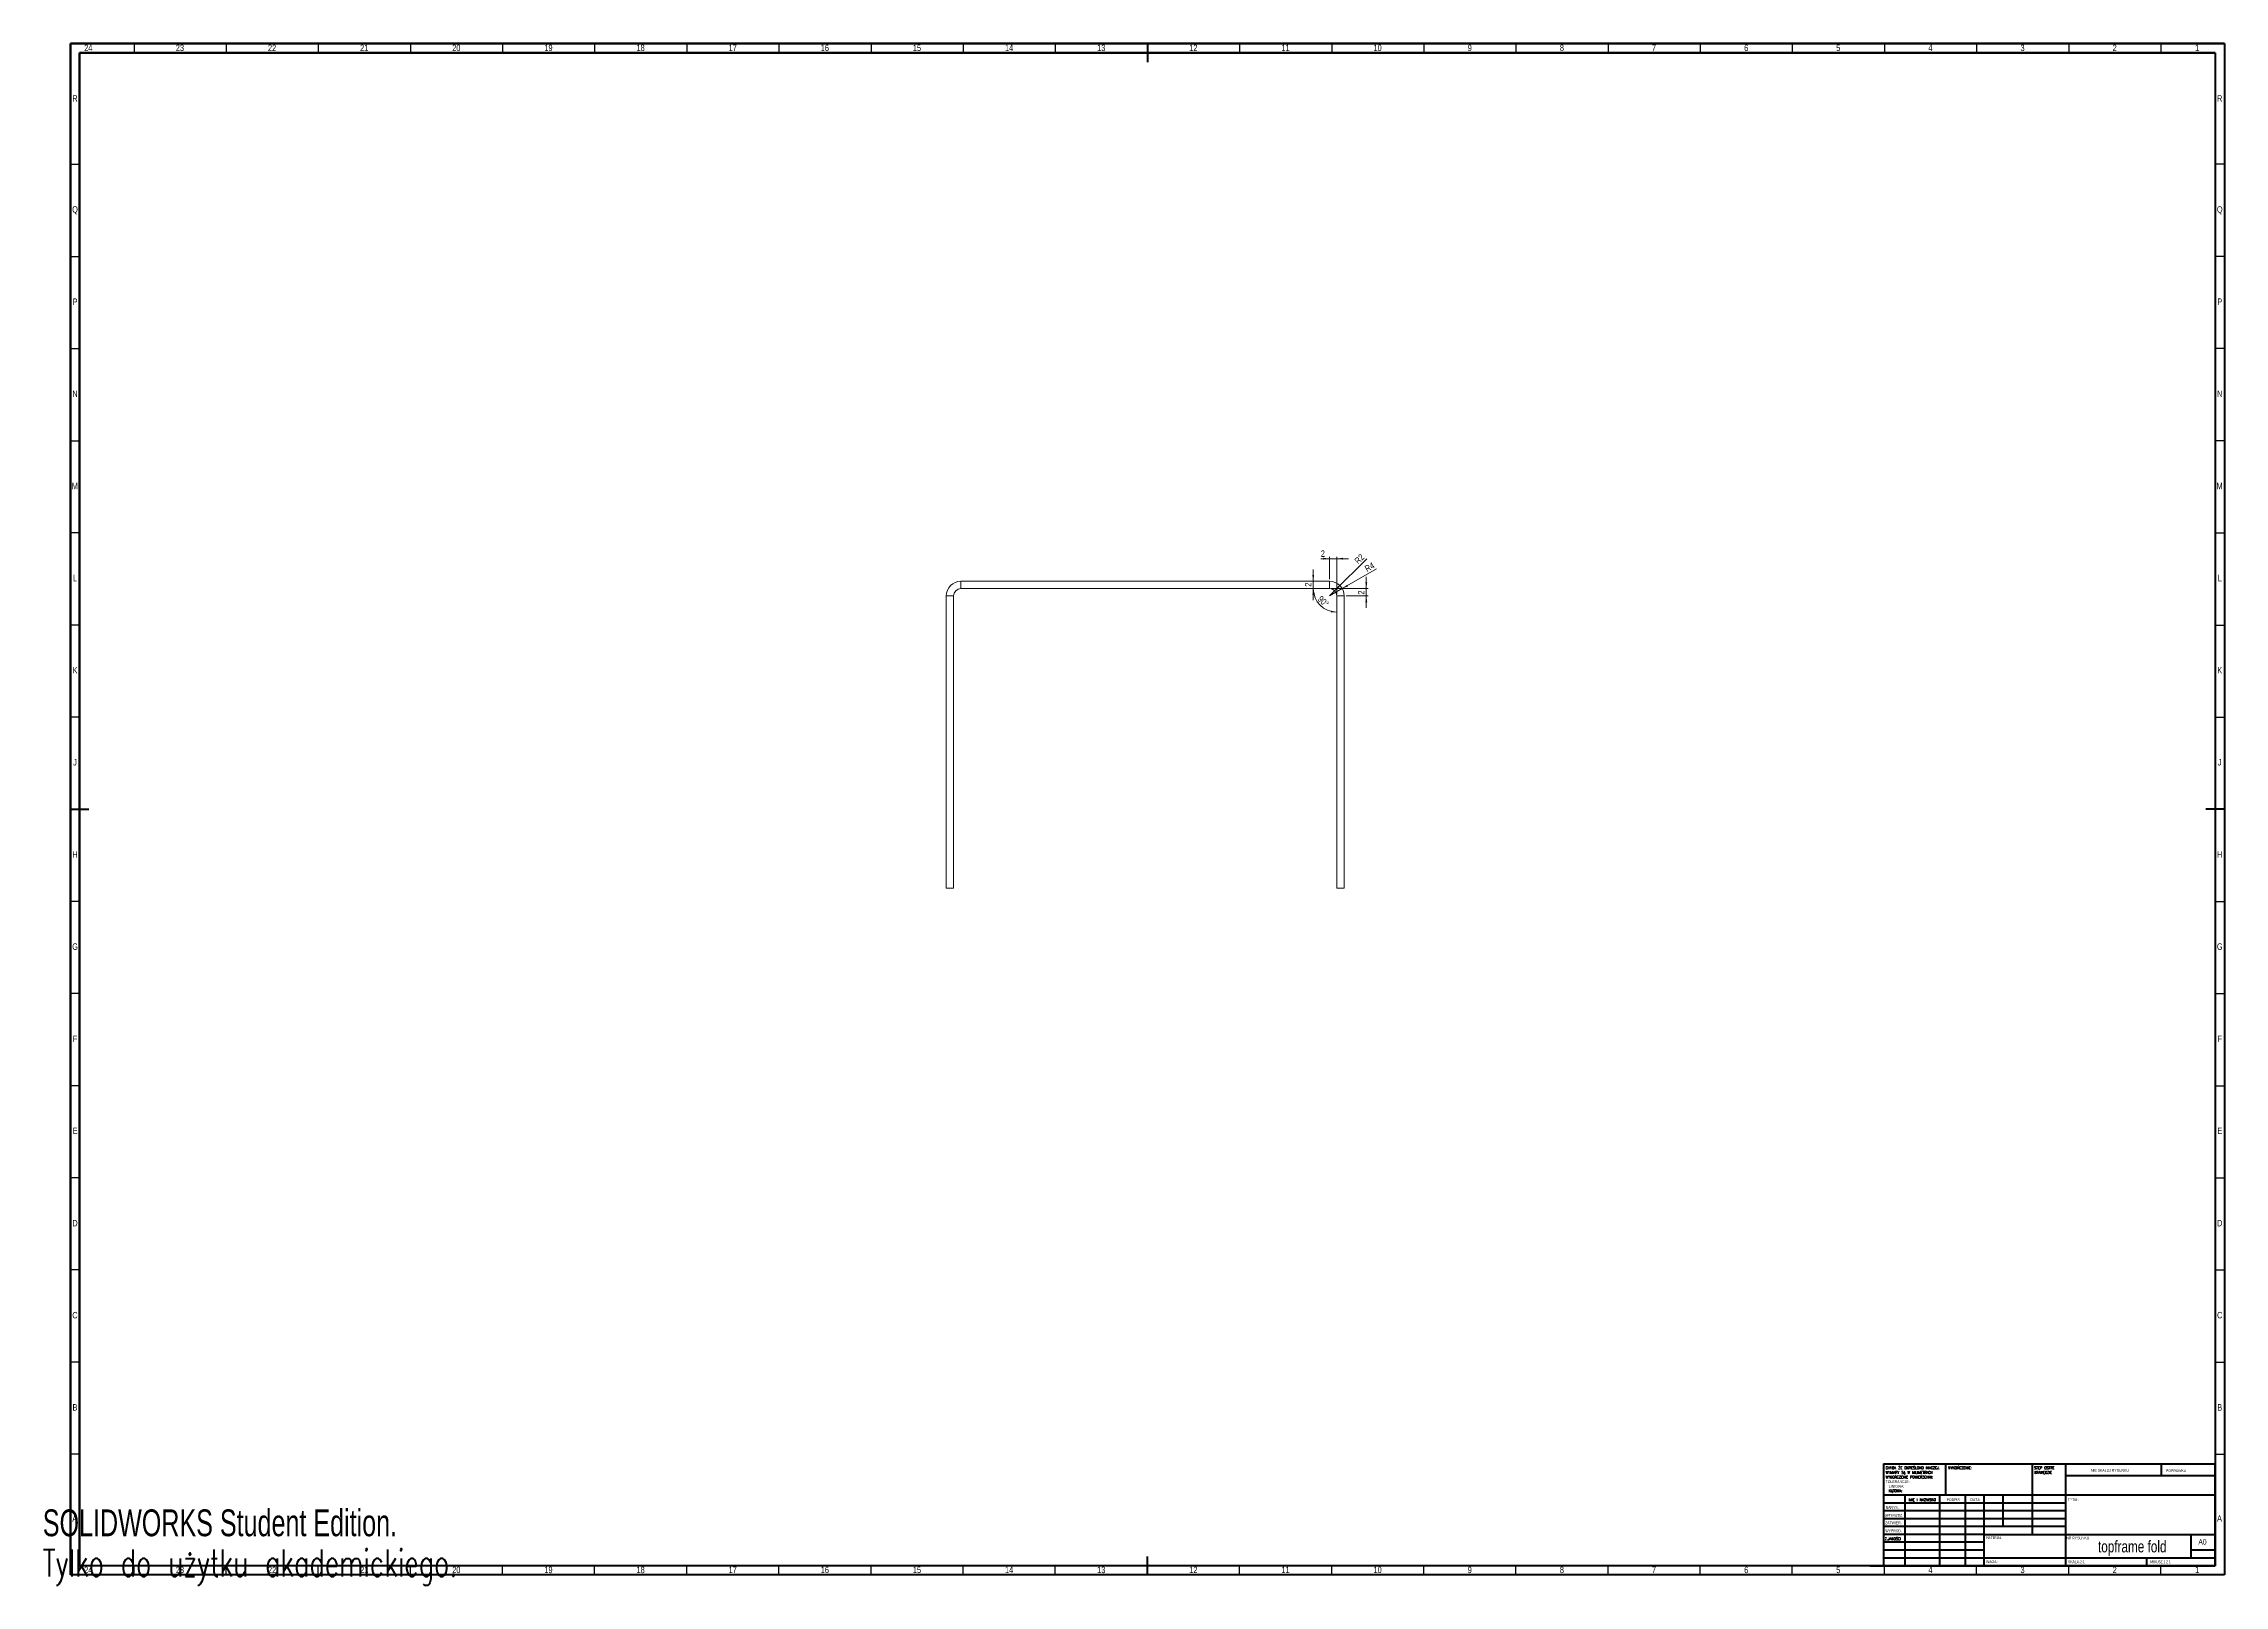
# Model space of a CAD drawing. Header units: millimetres. Extents: x 0 to 1184, y -1 to 836.
import ezdxf

# ---------------------------------------------------------------- set-up
doc = ezdxf.new("R2010")
doc.units = ezdxf.units.MM
doc.styles.add('SLDTEXTSTYLE0', font='TXT', dxfattribs={"width": 0.75})
doc.styles.add('SLDTEXTSTYLE1', font='TXT', dxfattribs={"width": 0.75, "bigfont": 'bigfont'})
doc.styles.add('SLDTEXTSTYLE2', font='TXT', dxfattribs={"width": 0.6875})
doc.styles.add('SLDTEXTSTYLE3', font='TXT', dxfattribs={"width": 0.7})
doc.styles.add('SLDTEXTSTYLE4', font='TXT', dxfattribs={"width": 0.7, "bigfont": 'bigfont'})
doc.dimstyles.new('SLDDIMSTYLE0', dxfattribs={"dimtxt": 3.5, "dimasz": 3.302, "dimexe": 0, "dimexo": 0.0625, "dimgap": 0.875, "dimtad": 1, "dimlfac": 0.5, "dimrnd": 1e-09, "dimzin": 12, "dimdsep": 46, "dimtxsty": 'SLDTEXTSTYLE0', "dimsah": 1, "dimcen": 0, "dimadec": 0, "dimazin": 3, "dimtfac": 1, "dimtofl": 0, "dimtmove": 0, "dimatfit": 3, "dimfxl": 0, "dimfrac": 2, "dimtolj": 1, "dimtzin": 12, "dimarcsym": 0})
doc.dimstyles.new('SLDDIMSTYLE1', dxfattribs={"dimtxt": 3.5, "dimasz": 3.302, "dimexe": 0, "dimexo": 0.0625, "dimgap": 0.875, "dimtad": 1, "dimlfac": 0.5, "dimrnd": 1e-09, "dimzin": 12, "dimdsep": 46, "dimtxsty": 'SLDTEXTSTYLE0', "dimsah": 1, "dimcen": 0.09, "dimadec": 0, "dimazin": 3, "dimtfac": 1, "dimtmove": 0, "dimatfit": 0, "dimfxl": 0, "dimfrac": 2, "dimtolj": 1, "dimtzin": 12, "dimarcsym": 0})
doc.dimstyles.new('SLDDIMSTYLE2', dxfattribs={"dimtxt": 3.5, "dimasz": 3.302, "dimexe": 0, "dimexo": 0.0625, "dimgap": 0.875, "dimtad": 1, "dimdec": 4, "dimlfac": 0.5, "dimzin": 12, "dimdsep": 46, "dimtxsty": 'SLDTEXTSTYLE0', "dimsah": 1, "dimcen": 0.09, "dimazin": 3, "dimtfac": 1, "dimtofl": 0, "dimtmove": 0, "dimatfit": 3, "dimfxl": 0, "dimfrac": 2, "dimtolj": 1, "dimtzin": 12, "dimarcsym": 0})

# ---------------------------------------------------------------- blocks, each defined once
blk = doc.blocks.new('SW_NOTE_0')
at = {"color": 0, "linetype": 'Continuous', "lineweight": 0, "char_height": 1.5, "attachment_point": 1}
for s, insert, style in [('CHYBA ŻE OKREŚLONO INACZEJ:', (0, 1.9), 'SLDTEXTSTYLE1'), ('TOLERANCJE:', (0, -5.6), 'SLDTEXTSTYLE0'), ('WYMIARY SĄ W MILIMETRACH', (0, -0.6), 'SLDTEXTSTYLE1'), ('WYKOŃCZENIE POWIERZCHNI:', (0, -3.1), 'SLDTEXTSTYLE1'), ('LINIOWA:', (1.7, -8.1), 'SLDTEXTSTYLE0'), ('KĄTOWA:', (1.7, -10.6), 'SLDTEXTSTYLE1')]:
    blk.add_mtext(s, dxfattribs=dict(at, insert=insert, style=style))
blk = doc.blocks.new('SW_NOTE_1')
at = {"color": 0, "linetype": 'Continuous', "lineweight": 0, "char_height": 1.5, "attachment_point": 1, "style": 'SLDTEXTSTYLE1'}
for s, insert in [('STĘP OSTRE', (0, 1.9)), ('KRAWĘDZIE', (0, -0.6))]:
    blk.add_mtext(s, dxfattribs=dict(at, insert=insert))
blk = doc.blocks.new('_D')
at = {"color": 7, "linetype": 'Continuous', "lineweight": 0}
for q in [(723.9, 551), (698.3, 536.3)]:
    blk.add_line((705.2, 540.3), q, dxfattribs=at)
blk.add_solid([(705.2, 540.3), (708.4, 541.5), (707.8, 542.3)], dxfattribs=at)
at = {"color": 7, "linetype": 'Continuous', "lineweight": 0, "insert": (717, 552.2), "char_height": 3.5, "attachment_point": 1, "rotation": 30, "style": 'SLDTEXTSTYLE0'}
blk.add_mtext('R4', dxfattribs=at)
blk = doc.blocks.new('_D_1')
at = {"color": 7, "linetype": 'Continuous', "lineweight": 0}
for p, q in [((689.5, 544.3), (689.5, 550.6)), ((689.5, 540.3), (689.5, 544.3)), ((689.5, 540.3), (689.5, 533.9))]:
    blk.add_line(p, q, dxfattribs=at)
for points in [[(689.5, 544.3), (690, 547.6), (689, 547.6)], [(689.5, 540.3), (689, 536.9), (690, 536.9)]]:
    blk.add_solid(points, dxfattribs=at)
at = {"color": 7, "linetype": 'Continuous', "lineweight": 0, "insert": (685, 541.3), "char_height": 3.5, "attachment_point": 1, "rotation": 90, "style": 'SLDTEXTSTYLE0'}
blk.add_mtext('2', dxfattribs=at)
blk = doc.blocks.new('_D_2')
at = {"color": 7, "linetype": 'Continuous', "lineweight": 0}
for q in [(718.6, 556.5), (698.3, 536.3)]:
    blk.add_line((701.1, 539.1), q, dxfattribs=at)
blk.add_solid([(701.1, 539.1), (703.8, 541.1), (703.1, 541.8)], dxfattribs=at)
at = {"color": 7, "linetype": 'Continuous', "lineweight": 0, "insert": (711.5, 555.8), "char_height": 3.5, "attachment_point": 1, "rotation": 45, "style": 'SLDTEXTSTYLE0'}
blk.add_mtext('R2', dxfattribs=at)
blk = doc.blocks.new('_D_3')
at = {"color": 7, "linetype": 'Continuous', "lineweight": 0}
blk.add_arc((702.3, 540.3), 12.8, 180, 270, dxfattribs=at)
for points in [[(689.5, 540.3), (689.4, 536.9), (690.4, 537)], [(702.3, 527.4), (699.1, 528.3), (699, 527.3)]]:
    blk.add_solid(points, dxfattribs=at)
at = {"color": 7, "linetype": 'Continuous', "lineweight": 0, "insert": (694, 536.7), "char_height": 3.5, "attachment_point": 1, "rotation": 315.9776, "style": 'SLDTEXTSTYLE0'}
blk.add_mtext('90°', dxfattribs=at)
blk = doc.blocks.new('_D_4')
at = {"color": 7, "linetype": 'Continuous', "lineweight": 0}
for p, q in [((718.3, 540.3), (718.3, 546.6)), ((699.3, 540.3), (719.3, 540.3)), ((707.3, 536.3), (719.3, 536.3)), ((718.3, 536.3), (718.3, 540.3)), ((718.3, 536.3), (718.3, 529.9))]:
    blk.add_line(p, q, dxfattribs=at)
for points in [[(718.3, 540.3), (718.8, 543.6), (717.8, 543.6)], [(718.3, 536.3), (717.8, 532.9), (718.8, 532.9)]]:
    blk.add_solid(points, dxfattribs=at)
at = {"color": 7, "linetype": 'Continuous', "lineweight": 0, "insert": (713.8, 537), "char_height": 3.5, "attachment_point": 1, "rotation": 90, "style": 'SLDTEXTSTYLE0'}
blk.add_mtext('2', dxfattribs=at)
blk = doc.blocks.new('_D_5')
at = {"color": 7, "linetype": 'Continuous', "lineweight": 0}
for p, q in [((698.3, 556.5), (693.6, 556.5)), ((698.3, 545.3), (698.3, 557.5)), ((702.3, 556.5), (698.3, 556.5)), ((702.3, 537.3), (702.3, 557.5)), ((702.3, 556.5), (708.7, 556.5))]:
    blk.add_line(p, q, dxfattribs=at)
for points in [[(698.3, 556.5), (695, 557), (695, 556)], [(702.3, 556.5), (705.6, 556), (705.6, 557)]]:
    blk.add_solid(points, dxfattribs=at)
at = {"color": 7, "linetype": 'Continuous', "lineweight": 0, "insert": (693.6, 561), "char_height": 3.5, "attachment_point": 1, "style": 'SLDTEXTSTYLE0'}
blk.add_mtext('2', dxfattribs=at)

msp = doc.modelspace()

# ---------------------------------------------------------------- linework, layer by layer
at = {"color": 7, "linetype": 'Continuous', "lineweight": 60}
for p, q in [((15, 836), (1184, 836)), ((15, 5), (15, 836)), ((15, 836), (15, 5)), ((1184, 836), (15, 836)), ((20, 831), (1179, 831)), ((20, 10), (20, 831)), ((20, 831), (20, 10)), ((1179, 831), (20, 831)), ((599.5, 836), (599.5, 826)), ((599.5, 836), (599.5, 826)), ((1179, 831), (1179, 10)), ((1184, 836), (1184, 5)), ((15, 420.5), (25, 420.5)), ((15, 420.5), (25, 420.5)), ((1184, 420.5), (1174, 420.5)), ((1179, 10), (1179, 65.25)), ((1179, 65.25), (1179, 10)), ((599.5, 5), (599.5, 15)), ((1184, 5), (15, 5)), ((1179, 10), (20, 10)), ((991.8, 10), (1179, 10))]:
    msp.add_line(p, q, dxfattribs=at)
at = {"color": 7, "linetype": 'Continuous', "lineweight": 30}
for p, q in [((49.5, 836), (49.5, 831)), ((99.5, 836), (99.5, 831)), ((149.5, 836), (149.5, 831)), ((199.5, 836), (199.5, 831)), ((249.5, 836), (249.5, 831)), ((299.5, 836), (299.5, 831)), ((349.5, 836), (349.5, 831)), ((399.5, 836), (399.5, 831)), ((449.5, 836), (449.5, 831)), ((499.5, 836), (499.5, 831)), ((549.5, 836), (549.5, 831)), ((649.5, 836), (649.5, 831)), ((699.5, 836), (699.5, 831)), ((749.5, 836), (749.5, 831)), ((799.5, 836), (799.5, 831)), ((849.5, 836), (849.5, 831)), ((899.5, 836), (899.5, 831)), ((949.5, 836), (949.5, 831)), ((999.6, 836), (999.6, 831)), ((1049.5, 836), (1049.5, 831)), ((1099.5, 836), (1099.5, 831)), ((1149.5, 836), (1149.5, 831)), ((15, 770.5), (20, 770.5)), ((1184, 770.5), (1179, 770.5)), ((15, 720.5), (20, 720.5)), ((1184, 720.5), (1179, 720.5)), ((15, 670.5), (20, 670.5)), ((1184, 670.5), (1179, 670.5)), ((15, 620.5), (20, 620.5)), ((1184, 620.5), (1179, 620.5)), ((20, 570.5), (15, 570.5)), ((1179, 570.5), (1184, 570.5)), ((20, 520.5), (15, 520.5)), ((1179, 520.5), (1184, 520.5)), ((20, 470.5), (15, 470.5)), ((1179, 470.5), (1184, 470.5)), ((20, 370.5), (15, 370.5)), ((1179, 370.5), (1184, 370.5)), ((20, 320.5), (15, 320.5)), ((1179, 320.5), (1184, 320.5)), ((20, 270.5), (15, 270.5)), ((1179, 270.5), (1184, 270.5)), ((20, 220.5), (15, 220.5)), ((1179, 220.5), (1184, 220.5)), ((20, 170.5), (15, 170.5)), ((1179, 170.5), (1184, 170.5)), ((20, 120.5), (15, 120.5)), ((1179, 120.5), (1184, 120.5)), ((20, 70.5), (15, 70.5)), ((1179, 70.5), (1184, 70.5)), ((49.5, 5), (49.5, 10)), ((99.5, 5), (99.5, 10)), ((149.5, 5), (149.5, 10)), ((199.5, 5), (199.5, 10)), ((249.5, 5), (249.5, 10)), ((299.5, 5), (299.5, 10)), ((349.5, 5), (349.5, 10)), ((399.5, 5), (399.5, 10)), ((449.5, 5), (449.5, 10)), ((499.5, 5), (499.5, 10)), ((549.5, 5), (549.5, 10)), ((649.5, 5), (649.5, 10)), ((699.5, 5), (699.5, 10)), ((749.5, 5), (749.5, 10)), ((799.5, 5), (799.5, 10)), ((849.5, 5), (849.5, 10)), ((899.5, 5), (899.5, 10)), ((949.5, 5), (949.5, 10)), ((999.6, 5), (999.6, 10)), ((1049.5, 5), (1049.5, 10)), ((1099.5, 5), (1099.5, 10)), ((1149.5, 5), (1149.5, 10))]:
    msp.add_line(p, q, dxfattribs=at)
at = {"color": 7, "linetype": 'Continuous', "lineweight": 15}
for p, q in [((494.3083, 536.25082), (490.3083, 536.25082)), ((490.3083, 536.25082), (490.3083, 377.6756)), ((494.3083, 536.25082), (494.3083, 377.6756)), ((498.3083, 540.25082), (498.3083, 544.25082)), ((698.3083, 544.25082), (498.3083, 544.25082)), ((698.3083, 540.25082), (498.3083, 540.25082)), ((698.3083, 540.25082), (698.3083, 544.25082)), ((702.3083, 536.25082), (706.3083, 536.25082)), ((702.3083, 377.6756), (702.3083, 536.25082)), ((706.3083, 377.6756), (706.3083, 536.25082)), ((490.3083, 377.6756), (494.3083, 377.6756)), ((706.3083, 377.6756), (702.3083, 377.6756))]:
    msp.add_line(p, q, dxfattribs=at)
at = {"color": 7, "linetype": 'Continuous', "lineweight": 40}
for p, q in [((999, 65.25), (1179, 65.25)), ((999, 65.25), (999, 10)), ((1032.8, 48.25), (1032.8, 65.25)), ((1079.6, 65.25), (1079.6, 27)), ((1097.8, 65.25), (1097.8, 10)), ((1149.8, 58.875), (1149.8, 65.25)), ((1179, 48.25), (999, 48.25)), ((1010.56416, 48.25), (1010.56416, 10)), ((1029.44225, 48.25), (1029.44225, 10)), ((1043.39893, 48.25), (1043.39893, 10)), ((1053.6, 10), (1053.6, 48.25)), ((1064, 31.25), (1064, 48.25)), ((1179, 58.875), (1097.8, 58.875)), ((1097.8, 44), (999, 44)), ((1097.8, 39.75), (999, 39.75)), ((1097.8, 35.5), (999, 35.5)), ((1097.8, 31.25), (999, 31.25)), ((1053.6, 27), (999, 27)), ((1053.6, 27), (1179, 27)), ((1166, 14.25), (1166, 27)), ((1053.6, 22.74993), (999, 22.74993)), ((1053.6, 18.5), (999, 18.5)), ((999, 14.25), (1179, 14.25)), ((1142, 10), (1142, 14.25)), ((1179, 18.5), (1166, 18.5))]:
    msp.add_line(p, q, dxfattribs=at)
at = {"color": 7, "linetype": 'Continuous', "lineweight": 15}
for centre, radius, start, end in [((498.3083, 536.25082), 8, 90, 180), ((498.3083, 536.25082), 4, 90, 180), ((698.3083, 536.25082), 8, 360, 90), ((698.3083, 536.25082), 4, 360, 90)]:
    msp.add_arc(centre, radius, start, end, dxfattribs=at)

# ---------------------------------------------------------------- block references
at = {"color": 7, "linetype": 'Continuous', "lineweight": 0}
for name, p in [('SW_NOTE_0', (1000.1818, 61.98737)), ('SW_NOTE_1', (1080.82119, 61.98737))]:
    msp.add_blockref(name, p, dxfattribs=at)

# ---------------------------------------------------------------- texts
for s, insert, char_height, attachment_point, style in [('24', (24.67951, 835.4558), 3.5, 2, 'SLDTEXTSTYLE0'), ('23', (74.42951, 835.4558), 3.5, 2, 'SLDTEXTSTYLE0'), ('22', (124.42951, 835.4558), 3.5, 2, 'SLDTEXTSTYLE0'), ('21', (174.42951, 835.4558), 3.5, 2, 'SLDTEXTSTYLE0'), ('20', (224.42951, 835.4558), 3.5, 2, 'SLDTEXTSTYLE0'), ('19', (274.42951, 835.4558), 3.5, 2, 'SLDTEXTSTYLE0'), ('18', (324.42951, 835.4558), 3.5, 2, 'SLDTEXTSTYLE0'), ('17', (374.42951, 835.4558), 3.5, 2, 'SLDTEXTSTYLE0'), ('16', (424.42951, 835.4558), 3.5, 2, 'SLDTEXTSTYLE0'), ('15', (474.42951, 835.4558), 3.5, 2, 'SLDTEXTSTYLE0'), ('14', (524.42951, 835.4558), 3.5, 2, 'SLDTEXTSTYLE0'), ('13', (574.42951, 835.4558), 3.5, 2, 'SLDTEXTSTYLE0'), ('12', (624.42951, 835.4558), 3.5, 2, 'SLDTEXTSTYLE0'), ('11', (674.42951, 835.4558), 3.5, 2, 'SLDTEXTSTYLE0'), ('10', (724.42951, 835.4558), 3.5, 2, 'SLDTEXTSTYLE0'), ('9', (774.46476, 835.4558), 3.5, 2, 'SLDTEXTSTYLE0'), ('8', (824.46476, 835.4558), 3.5, 2, 'SLDTEXTSTYLE0'), ('7', (874.46476, 835.4558), 3.5, 2, 'SLDTEXTSTYLE0'), ('6', (924.46476, 835.4558), 3.5, 2, 'SLDTEXTSTYLE0'), ('5', (974.46476, 835.4558), 3.5, 2, 'SLDTEXTSTYLE0'), ('4', (1024.46476, 835.4558), 3.5, 2, 'SLDTEXTSTYLE0'), ('3', (1074.46476, 835.4558), 3.5, 2, 'SLDTEXTSTYLE0'), ('2', (1124.46476, 835.4558), 3.5, 2, 'SLDTEXTSTYLE0'), ('1', (1169.21476, 835.4558), 3.5, 2, 'SLDTEXTSTYLE0'), ('R', (17.45017, 808.01129), 3.5, 2, 'SLDTEXTSTYLE0'), ('R', (1181.45017, 808.01129), 3.5, 2, 'SLDTEXTSTYLE0'), ('Q', (17.49149, 747.76129), 3.5, 2, 'SLDTEXTSTYLE0'), ('Q', (1181.49149, 747.76129), 3.5, 2, 'SLDTEXTSTYLE0'), ('P', (17.48663, 697.7058), 3.5, 2, 'SLDTEXTSTYLE0'), ('P', (1181.48663, 697.7058), 3.5, 2, 'SLDTEXTSTYLE0'), ('N', (17.46962, 647.76129), 3.5, 2, 'SLDTEXTSTYLE0'), ('N', (1181.46962, 647.76129), 3.5, 2, 'SLDTEXTSTYLE0'), ('M', (17.37969, 597.7058), 3.5, 2, 'SLDTEXTSTYLE0'), ('M', (1181.37969, 597.7058), 3.5, 2, 'SLDTEXTSTYLE0'), ('L', (17.46233, 547.76129), 3.5, 2, 'SLDTEXTSTYLE0'), ('L', (1181.46233, 547.76129), 3.5, 2, 'SLDTEXTSTYLE0'), ('K', (17.48906, 497.7058), 3.5, 2, 'SLDTEXTSTYLE0'), ('K', (1181.48906, 497.7058), 3.5, 2, 'SLDTEXTSTYLE0'), ('J', (17.4684, 447.76129), 3.5, 2, 'SLDTEXTSTYLE0'), ('J', (1181.4684, 447.76129), 3.5, 2, 'SLDTEXTSTYLE0'), ('H', (17.49149, 397.7058), 3.5, 2, 'SLDTEXTSTYLE0'), ('H', (1181.49149, 397.7058), 3.5, 2, 'SLDTEXTSTYLE0'), ('G', (17.48906, 347.76129), 3.5, 2, 'SLDTEXTSTYLE0'), ('G', (1181.48906, 347.76129), 3.5, 2, 'SLDTEXTSTYLE0'), ('F', (17.46354, 297.7058), 3.5, 2, 'SLDTEXTSTYLE0'), ('F', (1181.46354, 297.7058), 3.5, 2, 'SLDTEXTSTYLE0'), ('E', (17.50608, 247.76129), 3.5, 2, 'SLDTEXTSTYLE0'), ('E', (1181.50608, 247.76129), 3.5, 2, 'SLDTEXTSTYLE0'), ('D', (17.4599, 197.7058), 3.5, 2, 'SLDTEXTSTYLE0'), ('D', (1181.4599, 197.7058), 3.5, 2, 'SLDTEXTSTYLE0'), ('C', (17.46354, 147.76129), 3.5, 2, 'SLDTEXTSTYLE0'), ('C', (1181.46354, 147.76129), 3.5, 2, 'SLDTEXTSTYLE0'), ('B', (17.47326, 97.7058), 3.5, 2, 'SLDTEXTSTYLE0'), ('B', (1181.47326, 97.7058), 3.5, 2, 'SLDTEXTSTYLE0'), ('WYKOŃCZENIE:', (1034.12326, 63.92097), 1.5, 1, 'SLDTEXTSTYLE1'), ('NIE SKALUJ RYSUNKU', (1111.61464, 62.53299), 1.5, 1, 'SLDTEXTSTYLE0'), ('POPRAWKA', (1152.32758, 62.33491), 1.5, 1, 'SLDTEXTSTYLE0'), ('A', (17.36024, 37.4558), 3.5, 2, 'SLDTEXTSTYLE0'), ('SPRAWDZ.', (999.73519, 38.16185), 1.5, 1, 'SLDTEXTSTYLE0'), ('NARYS.', (1000.1818, 42.38478), 1.5, 1, 'SLDTEXTSTYLE0'), ('IMIĘ I NAZWISKO', (1012.61652, 46.57618), 1.5, 1, 'SLDTEXTSTYLE1'), ('PODPIS', (1033.26793, 46.57618), 1.5, 1, 'SLDTEXTSTYLE0'), ('DATA', (1046.2147, 46.57618), 1.5, 1, 'SLDTEXTSTYLE0'), ('TYTUŁ:', (1099.07893, 46.57618), 1.5, 1, 'SLDTEXTSTYLE1'), ('A', (1181.36024, 37.4558), 3.5, 2, 'SLDTEXTSTYLE0'), ('Z.JAKOŚCI', (999.66904, 25.34965), 1.5, 1, 'SLDTEXTSTYLE1'), ('ZATWIER.', (999.83891, 34.06587), 1.5, 1, 'SLDTEXTSTYLE0'), ('WYPROD.', (999.99001, 29.71578), 1.5, 1, 'SLDTEXTSTYLE0'), ('MATERIAŁ:', (1054.64586, 25.98606), 1.5, 1, 'SLDTEXTSTYLE1'), ('NR RYSUNKU', (1098.20919, 25.84285), 1.5, 1, 'SLDTEXTSTYLE0'), ('topframe fold', (1133.99157, 23.60691), 6.35, 2, 'SLDTEXTSTYLE0'), ('A0', (1169.87116, 24.40639), 2.910417, 1, 'SLDTEXTSTYLE0'), ('WAGA:', (1054.61781, 12.94931), 1.4986, 1, 'SLDTEXTSTYLE0'), ('SKALA:2:1', (1099.07397, 12.90009), 1.5, 1, 'SLDTEXTSTYLE0'), ('ARKUSZ 1 Z 1', (1143.47829, 12.90009), 1.5, 1, 'SLDTEXTSTYLE2'), ('24', (24.67951, 9.51129), 3.5, 2, 'SLDTEXTSTYLE0'), ('23', (74.42951, 9.51129), 3.5, 2, 'SLDTEXTSTYLE0'), ('22', (124.42951, 9.51129), 3.5, 2, 'SLDTEXTSTYLE0'), ('21', (174.42951, 9.51129), 3.5, 2, 'SLDTEXTSTYLE0'), ('20', (224.42951, 9.51129), 3.5, 2, 'SLDTEXTSTYLE0'), ('19', (274.42951, 9.51129), 3.5, 2, 'SLDTEXTSTYLE0'), ('18', (324.42951, 9.51129), 3.5, 2, 'SLDTEXTSTYLE0'), ('17', (374.42951, 9.51129), 3.5, 2, 'SLDTEXTSTYLE0'), ('16', (424.42951, 9.51129), 3.5, 2, 'SLDTEXTSTYLE0'), ('15', (474.42951, 9.51129), 3.5, 2, 'SLDTEXTSTYLE0'), ('14', (524.42951, 9.51129), 3.5, 2, 'SLDTEXTSTYLE0'), ('13', (574.42951, 9.51129), 3.5, 2, 'SLDTEXTSTYLE0'), ('12', (624.42951, 9.51129), 3.5, 2, 'SLDTEXTSTYLE0'), ('11', (674.42951, 9.51129), 3.5, 2, 'SLDTEXTSTYLE0'), ('10', (724.42951, 9.51129), 3.5, 2, 'SLDTEXTSTYLE0'), ('9', (774.46476, 9.51129), 3.5, 2, 'SLDTEXTSTYLE0'), ('8', (824.46476, 9.51129), 3.5, 2, 'SLDTEXTSTYLE0'), ('7', (874.46476, 9.51129), 3.5, 2, 'SLDTEXTSTYLE0'), ('6', (924.46476, 9.51129), 3.5, 2, 'SLDTEXTSTYLE0'), ('5', (974.46476, 9.51129), 3.5, 2, 'SLDTEXTSTYLE0'), ('4', (1024.46476, 9.51129), 3.5, 2, 'SLDTEXTSTYLE0'), ('3', (1074.46476, 9.51129), 3.5, 2, 'SLDTEXTSTYLE0'), ('2', (1124.46476, 9.51129), 3.5, 2, 'SLDTEXTSTYLE0'), ('1', (1169.21476, 9.51129), 3.5, 2, 'SLDTEXTSTYLE0')]:
    msp.add_mtext(s, dxfattribs=dict(at, insert=insert, char_height=char_height, attachment_point=attachment_point, style=style))
at = {"color": 7, "linetype": 'Continuous', "char_height": 14.5493, "attachment_point": 1}
for s, insert, style in [('SOLIDWORKS Student Edition.', (0, 40.57898), 'SLDTEXTSTYLE3'), ('Tylko do użytku akademickiego.', (0, 18.75503), 'SLDTEXTSTYLE4')]:
    msp.add_mtext(s, dxfattribs=dict(at, insert=insert, style=style))

# ---------------------------------------------------------------- dimensions: what is measured, and where the dimension line sits
at = {"color": 7, "linetype": 'Continuous', "lineweight": 0}
dim = msp.add_linear_dim(base=(698.3083, 556.49241), p1=(702.3083, 536.25082), p2=(698.3083, 544.25082), dimstyle='SLDDIMSTYLE1', dxfattribs=at)
dim.commit()
dim.dimension.update_dxf_attribs({"geometry": '_D_5', "text_midpoint": (694.87334, 556.49241), "dimtype": 160})
for mpoint, picture, middle in [((701.13673, 539.07925), '_D_2', (716.74665, 554.68916)), ((705.23651, 540.25082), '_D', (721.70428, 549.7585))]:
    dim = msp.add_radius_dim(center=(698.3083, 536.25082), mpoint=mpoint, dimstyle='SLDDIMSTYLE0', dxfattribs=at)
    dim.commit()
    dim.dimension.update_dxf_attribs({"geometry": picture, "text_midpoint": middle, "dimtype": 164})
for base, p1, p2, picture, middle in [((689.47104, 544.25082), (698.3083, 540.25082), (698.3083, 544.25082), '_D_1', (689.47104, 542.56925)), ((718.28371, 540.25082), (706.3083, 536.25082), (698.3083, 540.25082), '_D_4', (718.28371, 538.2616))]:
    dim = msp.add_linear_dim(base=base, p1=p1, p2=p2, angle=90, dimstyle='SLDDIMSTYLE1', dxfattribs=at)
    dim.commit()
    dim.dimension.update_dxf_attribs({"geometry": picture, "text_midpoint": middle, "dimtype": 160})
dim = msp.add_angular_dim_2l(base=(693.23099, 531.17351), line1=((498.3083, 540.25082), (698.3083, 540.25082)), line2=((702.3083, 536.25082), (702.3083, 377.6756)), dimstyle='SLDDIMSTYLE2', dxfattribs=at)
dim.commit()
dim.dimension.update_dxf_attribs({"geometry": '_D_3', "text_midpoint": (693.38719, 531.01995), "dimtype": 162})

doc.saveas('drawing.dxf')
